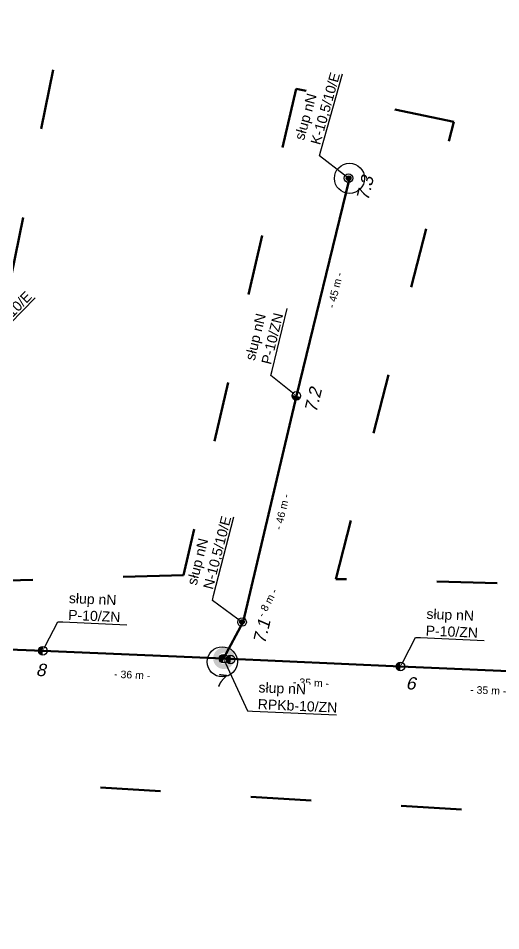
# Model space of a CAD drawing. Header units: metres. Extents: x 5772289 to 7530543, y 5762751 to 5793884.
# Drawn here: x 7526690.5 to 7526786.5, y 5787443.3 to 5787624.9 of the extents above; entities that cross this region are included whole.
import ezdxf
from ezdxf import colors
from ezdxf.entities.mleader import LeaderData, LeaderLine
from ezdxf.math import Vec2, Vec3

# ---------------------------------------------------------------- set-up
doc = ezdxf.new("R2010")
doc.units = ezdxf.units.M
doc.linetypes.add('GCAD_ISO03W100', pattern=[30, 12, -18])
for name, color, linetype, lineweight in [('!tele', 30, 'Continuous', 50), ('!trafo', 6, 'GCAD_ISO03W100', 50), ('00_Mufa', 3, 'Continuous', 30), ('_numery', 7, 'Continuous', 40)]:
    doc.layers.add(name, color=color, linetype=linetype, lineweight=lineweight)
for name, color, linetype in [('_MM mufy', 3, 'Continuous'), ('_MM opisy', 7, 'Continuous'), ('_MM slupy', 5, 'Continuous'), ('DIM', 7, 'Continuous')]:
    doc.layers.add(name, color=color, linetype=linetype)
doc.styles.get("Standard").update_dxf_attribs({"font": 'arial.ttf'})
doc.dimstyles.new('opis linie', dxfattribs={"dimtxt": 1.5, "dimasz": 0.18, "dimexe": 0.18, "dimexo": 0.0625, "dimgap": 2.5, "dimtad": 4, "dimdec": 0, "dimzin": 0, "dimdsep": 46, "dimtxsty": 'Standard', "dimcen": 0.09, "dimse1": 1, "dimse2": 1, "dimsd1": 1, "dimsd2": 1, "dimclrt": 256, "dimadec": 0, "dimazin": 0, "dimtfac": 1, "dimtdec": 0, "dimtofl": 0, "dimtmove": 0, "dimatfit": 3, "dimfxl": 1, "dimtfill": 1, "dimtolj": 1, "dimtzin": 0, "dimarcsym": 0})

# ---------------------------------------------------------------- blocks, each defined once
blk = doc.blocks.new('ZN')
at = {"layer": '_MM slupy', "transparency": 33554687}
h = blk.add_hatch(color=256, dxfattribs=at)
h.dxf.hatch_style = 1
h.paths.add_polyline_path([(0, -0.86), (0, 0.86, 1)])
at = {"layer": '_MM slupy'}
blk.add_circle((0, 0), 0.857, dxfattribs=at)
blk = doc.blocks.new('*D3334')
at = {"layer": 'DIM', "insert": (7526753.57, 5787570.79), "char_height": 1.5, "attachment_point": 5, "rotation": 76.2793, "bg_fill": 3, "box_fill_scale": 1.1, "bg_fill_color": 9, "bg_fill_true_color": 13158600, "bg_fill_transparency": 0}
blk.add_mtext('\\A1;- 45 m -', dxfattribs=at)
blk = doc.blocks.new('*D3335')
at = {"layer": 'DIM', "insert": (7526742.99, 5787526.67), "char_height": 1.5, "attachment_point": 5, "rotation": 76.721, "bg_fill": 3, "box_fill_scale": 1.1, "bg_fill_color": 9, "bg_fill_true_color": 13158600, "bg_fill_transparency": 0}
blk.add_mtext('\\A1;- 46 m -', dxfattribs=at)
blk = doc.blocks.new('*D3336')
at = {"layer": 'DIM', "insert": (7526740.1, 5787508.56), "char_height": 1.5, "attachment_point": 5, "rotation": 61.97, "bg_fill": 3, "box_fill_scale": 1.1, "bg_fill_color": 9, "bg_fill_true_color": 13158600, "bg_fill_transparency": 0}
blk.add_mtext('\\A1;- 8 m -', dxfattribs=at)
blk = doc.blocks.new('*D3394')
at = {"layer": 'DIM', "insert": (7526676.76, 5787495.73), "char_height": 1.5, "attachment_point": 5, "rotation": 357.7427, "bg_fill": 3, "box_fill_scale": 1.1, "bg_fill_color": 9, "bg_fill_true_color": 13158600, "bg_fill_transparency": 0}
blk.add_mtext('\\A1;- 37 m -', dxfattribs=at)
blk = doc.blocks.new('*D3395')
at = {"layer": 'DIM', "insert": (7526713.17, 5787494.22), "char_height": 1.5, "attachment_point": 5, "rotation": 357.4948, "bg_fill": 3, "box_fill_scale": 1.1, "bg_fill_color": 9, "bg_fill_true_color": 13158600, "bg_fill_transparency": 0}
blk.add_mtext('\\A1;- 36 m -', dxfattribs=at)
blk = doc.blocks.new('*D3396')
at = {"layer": 'DIM', "insert": (7526748.77, 5787492.65), "char_height": 1.5, "attachment_point": 5, "rotation": 357.4571, "bg_fill": 3, "box_fill_scale": 1.1, "bg_fill_color": 9, "bg_fill_true_color": 13158600, "bg_fill_transparency": 0}
blk.add_mtext('\\A1;- 35 m -', dxfattribs=at)
blk = doc.blocks.new('*D3397')
at = {"layer": 'DIM', "insert": (7526784.05, 5787491.12), "char_height": 1.5, "attachment_point": 5, "rotation": 357.5784, "bg_fill": 3, "box_fill_scale": 1.1, "bg_fill_color": 9, "bg_fill_true_color": 13158600, "bg_fill_transparency": 0}
blk.add_mtext('\\A1;- 35 m -', dxfattribs=at)
blk = doc.blocks.new('E')
at = {"layer": '_MM slupy'}
h = blk.add_hatch(color=256, dxfattribs=at)
h.dxf.hatch_style = 1
h.paths.add_polyline_path([(0.27, 0.37, 1), (-0.27, -0.37, 1)])
for radius in [0.857, 0.457]:
    blk.add_circle((0, 0), radius, dxfattribs=at)
blk = doc.blocks.new('mufa')
at = {"layer": '_MM mufy'}
h = blk.add_hatch(color=256, dxfattribs=at)
h.dxf.hatch_style = 1
h.paths.add_polyline_path([(2.15, 0.12, 1), (-2.1, -0.05, 1)])
h.paths.add_polyline_path([(-1.1, -0.01, -1), (1.15, 0.08, -1)], flags=16)
h.paths.add_polyline_path([(-0.83, 0, -1), (0.88, 0.07, -1)], flags=0)
blk = doc.blocks.new('q')
at = {"layer": '_MM slupy'}
blk.add_blockref('ZN', (0, 0), dxfattribs=at)
at = {"layer": '_MM opisy'}
ml = blk.add_multileader_mtext('Standard', dxfattribs=at)
ml.set_content('\\pxql;słup nN\\PP-10/ZN', color=256)
ml.set_leader_properties()
ml.build(insert=Vec2(0, 0))
ml.multileader.update_dxf_attribs({"has_text_frame": 1, "text_left_attachment_type": 5, "text_right_attachment_type": 5, "dogleg_length": 1, "arrow_head_size": 1})
ctx = ml.context
ctx.base_point, ctx.char_height, ctx.arrow_head_size, ctx.landing_gap_size, ctx.plane_origin = Vec3(3.75, 5.9), 2, 1, 1, Vec3(1.72, -1.42)
ctx.left_attachment, ctx.right_attachment = 5, 5
notes = []
notes.append((ctx, [(0, (1, 1, 0), (2.75, 5.9), (1, 0), 1, [(0, [(0, 0), (2.75, 5.9)], 0, [])])]))
ctx.mtext.insert, ctx.mtext.flow_direction = Vec3(4.75, 11.7), 5
ctx.mtext.has_bg_fill, ctx.mtext.bg_color, ctx.mtext.bg_scale_factor, ctx.mtext.bg_transparency, ctx.mtext.use_window_bg_color = 1, -1023410175, 1, 0, 1
for ctx, leaders in notes:
    for number, flags, end, landing, length, lines in leaders:
        leader = LeaderData()
        leader.index, (leader.has_last_leader_line, leader.has_dogleg_vector, leader.attachment_direction) = number, flags
        leader.last_leader_point, leader.dogleg_vector, leader.dogleg_length = Vec3(end), Vec3(landing), length
        for number, points, colour, breaks in lines:
            line = LeaderLine()
            line.index, line.vertices, line.color, line.breaks = number, Vec3.list(points), colors.encode_raw_color(colour), breaks
            leader.lines.append(line)
        ctx.leaders.append(leader)

msp = doc.modelspace()

# ---------------------------------------------------------------- linework, layer by layer
at = {"layer": '!trafo'}
msp.add_lwpolyline([(7526261.9, 5787443.28), (7526631.83, 5787453.92), (7526638.67, 5787516.85), (7526683.09, 5787544.1), (7526712.52, 5787689.22), (7526790.15, 5787671.5), (7527045.42, 5787657.58), (7527052.17, 5787706.52), (7526881.71, 5787698.08), (7526899.43, 5787790.06), (7526851.75, 5787785.42), (7526830.24, 5787702.72), (7526729.82, 5787721.29), (7526754.71, 5787820.44), (7526699.44, 5787822.13), (7526692.26, 5787734.79), (7526606.61, 5787749.14), (7526613.68, 5787695.06), (7526644.48, 5787694.64), (7526596.64, 5787516.96), (7526439.85, 5787493.95)], dxfattribs=at)
msp.add_lwpolyline([(7526649.33, 5787511.78), (7526646.95, 5787475.38), (7526923.01, 5787458.7), (7526946.98, 5787545.72), (7526923.57, 5787554.14), (7526905.77, 5787509.42), (7526753.71, 5787513.29), (7526777.18, 5787604.26), (7526745.8, 5787610.86), (7526723.38, 5787514.08)], close=True, dxfattribs=at)
at = {"layer": '00_Mufa'}
for centre in [(7526756.42, 5787593.04), (7526731.1, 5787496.81)]:
    msp.add_circle(centre, 3, dxfattribs=at)

# ---------------------------------------------------------------- next in the draw order: block references
for p, rotation in [((7526745.84, 5787549.73), 76.27926877224638), ((7526695.36, 5787499.02), 357.4948276557619), ((7526766.55, 5787495.88), 357.57837015236)]:
    msp.add_blockref('q', p, dxfattribs=dict(rotation=rotation))

# ---------------------------------------------------------------- next in the draw order: leaders
at = {"layer": '_MM opisy'}
ml = msp.add_multileader_mtext('Standard', dxfattribs=at)
ml.set_content('\\pxql;słup nN\\PN-10,5/10/E', color=256)
ml.set_leader_properties()
ml.build(insert=Vec2(0, 0))
ml.multileader.update_dxf_attribs({"has_text_frame": 1, "text_left_attachment_type": 5, "text_right_attachment_type": 5, "dogleg_length": 1, "arrow_head_size": 1})
ctx = ml.context
ctx.base_point, ctx.char_height, ctx.arrow_head_size, ctx.landing_gap_size, ctx.plane_origin, ctx.plane_x_axis, ctx.plane_y_axis = Vec3(7526682.56, 5787557.68), 2, 1, 1, Vec3(7526670.36, 5787558.44), Vec3(0.6981, 0.716), Vec3(-0.716, 0.6981)
ctx.left_attachment, ctx.right_attachment = 5, 5
notes = []
notes.append((ctx, [(0, (1, 1, 0), (7526681.86, 5787556.96), (0.6981, 0.716), 1, [(0, [(7526668.14, 5787558.2)], 0, [])])]))
ctx.mtext.insert, ctx.mtext.text_direction, ctx.mtext.flow_direction = Vec3(7526679.13, 5787562.42), Vec3(0.6981, 0.716), 5
ctx.mtext.has_bg_fill, ctx.mtext.bg_color, ctx.mtext.bg_scale_factor, ctx.mtext.bg_transparency, ctx.mtext.use_window_bg_color = 1, -1023410175, 1, 0, 1
for ctx, leaders in notes:
    for number, flags, end, landing, length, lines in leaders:
        leader = LeaderData()
        leader.index, (leader.has_last_leader_line, leader.has_dogleg_vector, leader.attachment_direction) = number, flags
        leader.last_leader_point, leader.dogleg_vector, leader.dogleg_length = Vec3(end), Vec3(landing), length
        for number, points, colour, breaks in lines:
            line = LeaderLine()
            line.index, line.vertices, line.color, line.breaks = number, Vec3.list(points), colors.encode_raw_color(colour), breaks
            leader.lines.append(line)
        ctx.leaders.append(leader)

# ---------------------------------------------------------------- next in the draw order: linework, layer by layer
at = {"layer": '!tele'}
for points in [[(7526731.33, 5787497.44), (7526735.23, 5787504.76), (7526745.84, 5787549.73), (7526756.42, 5787593.04)], [(7526536.78, 5787489.89), (7526577.27, 5787494.6), (7526608.84, 5787498.3), (7526622.89, 5787498.44), (7526658.47, 5787500.47), (7526695.36, 5787499.02), (7526731.33, 5787497.44), (7526766.55, 5787495.88), (7526801.88, 5787494.38), (7526841.63, 5787492.56), (7526881.38, 5787490.81)]]:
    msp.add_lwpolyline(points, dxfattribs=at)

# ---------------------------------------------------------------- next in the draw order: dimensions: what is measured, and where the dimension line sits
at = {"layer": 'DIM'}
for p1, p2, picture, middle in [((7526756.42, 5787593.04), (7526745.84, 5787549.73), '*D3334', (7526753.57, 5787570.79)), ((7526658.47, 5787500.47), (7526695.36, 5787499.02), '*D3394', (7526676.76, 5787495.73))]:
    dim = msp.add_aligned_dim(p1=p1, p2=p2, distance=-0.75, dimstyle='opis linie', override={"dimpost": '- <> m -'}, dxfattribs=at)
    dim.commit()
    dim.dimension.update_dxf_attribs({"geometry": picture, "text_midpoint": middle})

# ---------------------------------------------------------------- next in the draw order: dimensions: what is measured, and where the dimension line sits
dim = msp.add_aligned_dim(p1=(7526745.84, 5787549.73), p2=(7526735.23, 5787504.76), distance=-0.75, dimstyle='opis linie', override={"dimpost": '- <> m -'}, dxfattribs=at)
dim.commit()
dim.dimension.update_dxf_attribs({"geometry": '*D3335', "text_midpoint": (7526742.99, 5787526.67)})

# ---------------------------------------------------------------- next in the draw order: leaders
at = {"layer": '_MM opisy'}
ml = msp.add_multileader_mtext('Standard', dxfattribs=at)
ml.set_content('\\pxql;słup nN\\PK-10,5/10/E', color=256)
ml.set_leader_properties()
ml.build(insert=Vec2(0, 0))
ml.multileader.update_dxf_attribs({"has_text_frame": 1, "text_left_attachment_type": 5, "text_right_attachment_type": 5, "dogleg_length": 1, "arrow_head_size": 1})
ctx = ml.context
ctx.base_point, ctx.char_height, ctx.arrow_head_size, ctx.landing_gap_size, ctx.plane_origin, ctx.plane_x_axis, ctx.plane_y_axis = Vec3(7526750.7, 5787598.48), 2, 1, 1, Vec3(7526758.07, 5787594.33), Vec3(0.272212, 0.962237), Vec3(-0.962237, 0.272212)
ctx.left_attachment, ctx.right_attachment = 5, 5
notes = []
notes.append((ctx, [(0, (1, 1, 0), (7526750.43, 5787597.52), (0.272212, 0.962237), 1, [(0, [(7526756.24, 5787593.06)], 0, [])])]))
ctx.mtext.insert, ctx.mtext.text_direction, ctx.mtext.flow_direction = Vec3(7526745.42, 5787601.02), Vec3(0.272212, 0.962237), 5
ctx.mtext.has_bg_fill, ctx.mtext.bg_color, ctx.mtext.bg_scale_factor, ctx.mtext.bg_transparency, ctx.mtext.use_window_bg_color = 1, -1023410175, 1, 0, 1
for ctx, leaders in notes:
    for number, flags, end, landing, length, lines in leaders:
        leader = LeaderData()
        leader.index, (leader.has_last_leader_line, leader.has_dogleg_vector, leader.attachment_direction) = number, flags
        leader.last_leader_point, leader.dogleg_vector, leader.dogleg_length = Vec3(end), Vec3(landing), length
        for number, points, colour, breaks in lines:
            line = LeaderLine()
            line.index, line.vertices, line.color, line.breaks = number, Vec3.list(points), colors.encode_raw_color(colour), breaks
            leader.lines.append(line)
        ctx.leaders.append(leader)

# ---------------------------------------------------------------- next in the draw order: block references
at = {"rotation": 74.20407099591002}
msp.add_blockref('E', (7526756.24, 5787593.06), dxfattribs=at)

# ---------------------------------------------------------------- next in the draw order: texts
at = {"layer": '_numery', "oblique": 10}
for s, p in [('7.3', (7526760.16, 5787588.48)), ('7.2', (7526749.83, 5787546.31))]:
    msp.add_text(s, height=2.5, rotation=76.346, dxfattribs=at).set_placement(p)

# ---------------------------------------------------------------- next in the draw order: dimensions: what is measured, and where the dimension line sits
at = {"layer": 'DIM'}
dim = msp.add_aligned_dim(p1=(7526735.23, 5787504.76), p2=(7526731.33, 5787497.44), distance=-0.75, dimstyle='opis linie', override={"dimpost": '- <> m -'}, dxfattribs=at)
dim.commit()
dim.dimension.update_dxf_attribs({"geometry": '*D3336', "text_midpoint": (7526740.1, 5787508.56)})

# ---------------------------------------------------------------- next in the draw order: dimensions: what is measured, and where the dimension line sits
dim = msp.add_aligned_dim(p1=(7526695.36, 5787499.02), p2=(7526731.33, 5787497.44), distance=-0.75, dimstyle='opis linie', override={"dimpost": '- <> m -'}, dxfattribs=at)
dim.commit()
dim.dimension.update_dxf_attribs({"geometry": '*D3395', "text_midpoint": (7526713.17, 5787494.22)})

# ---------------------------------------------------------------- next in the draw order: leaders
at = {"layer": '_MM opisy'}
ml = msp.add_multileader_mtext('Standard', dxfattribs=at)
ml.set_content('\\pxql;słup nN\\PN-10,5/10/E', color=256)
ml.set_leader_properties()
ml.build(insert=Vec2(0, 0))
ml.multileader.update_dxf_attribs({"has_text_frame": 1, "text_left_attachment_type": 5, "text_right_attachment_type": 5, "dogleg_length": 1, "arrow_head_size": 1})
ctx = ml.context
ctx.base_point, ctx.char_height, ctx.arrow_head_size, ctx.landing_gap_size, ctx.plane_origin, ctx.plane_x_axis, ctx.plane_y_axis = Vec3(7526729.37, 5787510.01), 2, 1, 1, Vec3(7526736.83, 5787506.04), Vec3(0.248462, 0.968642), Vec3(-0.968642, 0.248462)
ctx.left_attachment, ctx.right_attachment = 5, 5
notes = []
notes.append((ctx, [(0, (1, 1, 0), (7526729.12, 5787509.04), (0.248462, 0.968642), 1, [(0, [(7526735.03, 5787504.73)], 0, [])])]))
ctx.mtext.insert, ctx.mtext.text_direction, ctx.mtext.flow_direction = Vec3(7526724.03, 5787512.41), Vec3(0.248462, 0.968642), 5
ctx.mtext.has_bg_fill, ctx.mtext.bg_color, ctx.mtext.bg_scale_factor, ctx.mtext.bg_transparency, ctx.mtext.use_window_bg_color = 1, -1023410175, 1, 0, 1
for ctx, leaders in notes:
    for number, flags, end, landing, length, lines in leaders:
        leader = LeaderData()
        leader.index, (leader.has_last_leader_line, leader.has_dogleg_vector, leader.attachment_direction) = number, flags
        leader.last_leader_point, leader.dogleg_vector, leader.dogleg_length = Vec3(end), Vec3(landing), length
        for number, points, colour, breaks in lines:
            line = LeaderLine()
            line.index, line.vertices, line.color, line.breaks = number, Vec3.list(points), colors.encode_raw_color(colour), breaks
            leader.lines.append(line)
        ctx.leaders.append(leader)

# ---------------------------------------------------------------- next in the draw order: block references
at = {"rotation": 75.61348102190952}
msp.add_blockref('E', (7526735.03, 5787504.73), dxfattribs=at)

# ---------------------------------------------------------------- next in the draw order: texts
at = {"layer": '_numery', "oblique": 10}
for s, rotation, p in [('7.1', 76.346, (7526739.6, 5787500.26)), ('8', 353.2277, (7526693.94, 5787494.09))]:
    msp.add_text(s, height=2.5, rotation=rotation, dxfattribs=at).set_placement(p)

# ---------------------------------------------------------------- next in the draw order: dimensions: what is measured, and where the dimension line sits
at = {"layer": 'DIM'}
dim = msp.add_aligned_dim(p1=(7526731.33, 5787497.44), p2=(7526766.55, 5787495.88), distance=-0.75, dimstyle='opis linie', override={"dimpost": '- <> m -'}, dxfattribs=at)
dim.commit()
dim.dimension.update_dxf_attribs({"geometry": '*D3396', "text_midpoint": (7526748.77, 5787492.65)})

# ---------------------------------------------------------------- next in the draw order: block references
at = {"layer": '_MM slupy', "rotation": 357.4571440947238}
msp.add_blockref('ZN', (7526731.33, 5787497.44), dxfattribs=at)

# ---------------------------------------------------------------- next in the draw order: dimensions: what is measured, and where the dimension line sits
at = {"layer": 'DIM'}
dim = msp.add_aligned_dim(p1=(7526766.55, 5787495.88), p2=(7526801.88, 5787494.38), distance=-0.75, dimstyle='opis linie', override={"dimpost": '- <> m -'}, dxfattribs=at)
dim.commit()
dim.dimension.update_dxf_attribs({"geometry": '*D3397', "text_midpoint": (7526784.05, 5787491.12)})

# ---------------------------------------------------------------- next in the draw order: texts
at = {"layer": '_numery', "oblique": 10}
msp.add_text('6', height=2.5, rotation=353.2277, dxfattribs=at).set_placement((7526767.57, 5787491.43))

# ---------------------------------------------------------------- next in the draw order: leaders
at = {"layer": '_MM opisy'}
ml = msp.add_multileader_mtext('Standard', dxfattribs=at)
ml.set_content('\\pxql;słup nN\\PRPKb-10/ZN', color=256)
ml.set_leader_properties()
ml.build(insert=Vec2(0, 0))
ml.multileader.update_dxf_attribs({"has_text_frame": 1, "text_left_attachment_type": 5, "text_right_attachment_type": 5, "dogleg_length": 1, "arrow_head_size": 1})
ctx = ml.context
ctx.base_point, ctx.char_height, ctx.arrow_head_size, ctx.landing_gap_size, ctx.plane_origin, ctx.plane_x_axis, ctx.plane_y_axis = Vec3(7526737.1, 5787487.01), 2, 1, 1, Vec3(7526732.99, 5787495.95), Vec3(0.999015, -0.044367), Vec3(0.044367, 0.999015)
ctx.left_attachment, ctx.right_attachment = 5, 5
notes = []
notes.append((ctx, [(0, (1, 1, 0), (7526736.11, 5787487.06), (0.999015, -0.044367), 1, [(0, [(7526731.33, 5787497.44), (7526736.1, 5787487.02)], 0, [])])]))
ctx.mtext.insert, ctx.mtext.text_direction, ctx.mtext.flow_direction = Vec3(7526738.36, 5787492.73), Vec3(0.999015, -0.044367), 5
ctx.mtext.has_bg_fill, ctx.mtext.bg_color, ctx.mtext.bg_scale_factor, ctx.mtext.bg_transparency, ctx.mtext.use_window_bg_color = 1, -1023410175, 1, 0, 1
for ctx, leaders in notes:
    for number, flags, end, landing, length, lines in leaders:
        leader = LeaderData()
        leader.index, (leader.has_last_leader_line, leader.has_dogleg_vector, leader.attachment_direction) = number, flags
        leader.last_leader_point, leader.dogleg_vector, leader.dogleg_length = Vec3(end), Vec3(landing), length
        for number, points, colour, breaks in lines:
            line = LeaderLine()
            line.index, line.vertices, line.color, line.breaks = number, Vec3.list(points), colors.encode_raw_color(colour), breaks
            leader.lines.append(line)
        ctx.leaders.append(leader)

# ---------------------------------------------------------------- next in the draw order: block references
at = {"color": 5, "lineweight": 70}
msp.add_blockref('mufa', (7526731.38, 5787497.47), dxfattribs=at)
at = {"layer": '_MM slupy', "rotation": 357.4571440947238}
msp.add_blockref('ZN', (7526732.76, 5787497.26), dxfattribs=at)

# ---------------------------------------------------------------- next in the draw order: texts
at = {"layer": '_numery', "oblique": 10}
msp.add_text('7', height=2.5, rotation=353.2277, dxfattribs=at).set_placement((7526729.61, 5787491.98))

doc.saveas('drawing.dxf')
